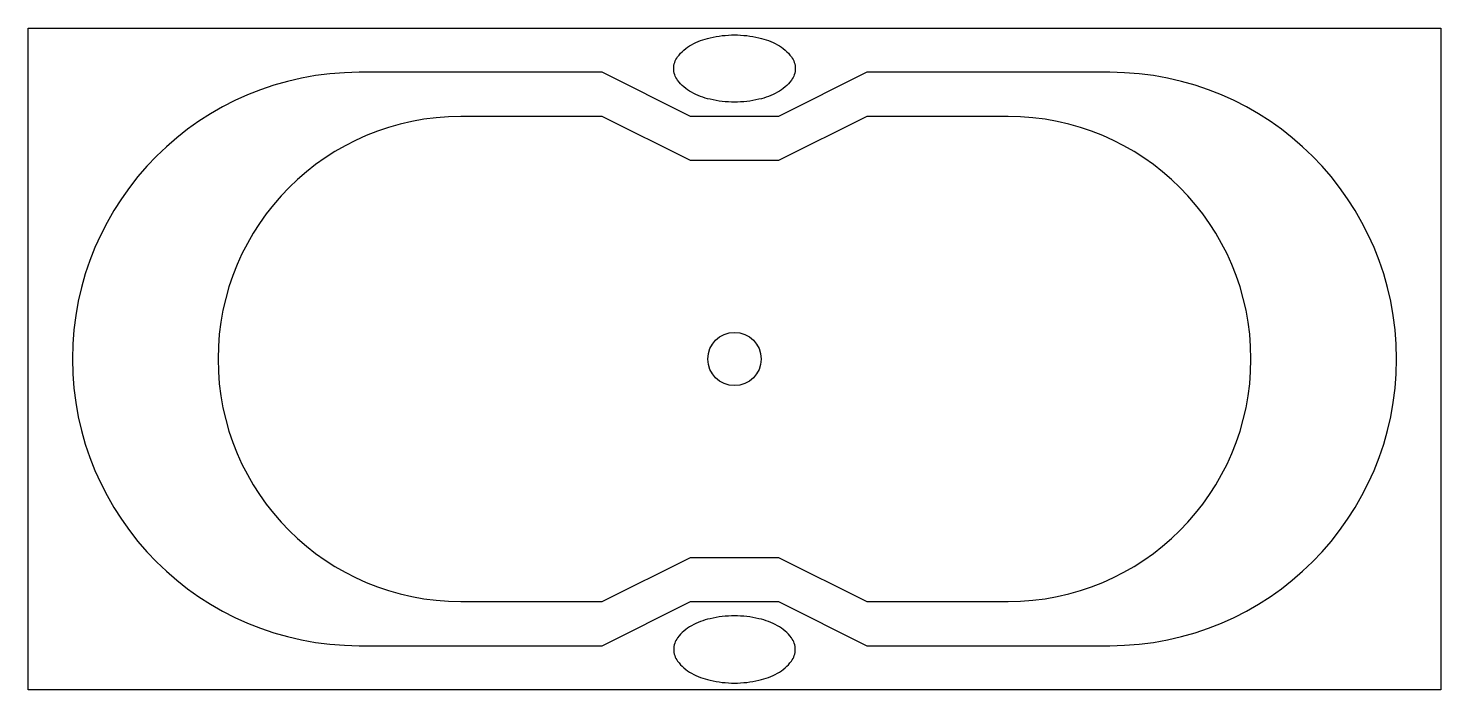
# Model space of a CAD drawing. Extents: x -0.8 to 0.8, y -0.38 to 0.38.
import ezdxf

# ---------------------------------------------------------------- set-up
doc = ezdxf.new("R2010")
doc.units = 0
doc.header["$LTSCALE"] = 0.5
doc.layers.get('0').update_dxf_attribs({"linetype": 'CONTINUOUS'})

msp = doc.modelspace()

# ---------------------------------------------------------------- linework, layer by layer
at = {"color": 0}
msp.add_lwpolyline([(0.8, -0.375), (-0.8, -0.375), (-0.8, 0.375), (0.8, 0.375)], close=True, dxfattribs=at)
for points in [[(0.0689, 0.3293, -0.162112), (0.0645, 0.3161, -0.106089), (0.0487, 0.3024, -0.070109), (0.0277, 0.2944, -0.056356), (0, 0.2912, -0.056356), (-0.0277, 0.2944, -0.070109), (-0.0487, 0.3024, -0.106089), (-0.0645, 0.3161, -0.162112), (-0.0689, 0.3293, -0.162112), (-0.0645, 0.3425, -0.106089), (-0.0487, 0.3562, -0.070109), (-0.0277, 0.3642, -0.056356), (0, 0.3674, -0.056356), (0.0277, 0.3642, -0.070109), (0.0487, 0.3562, -0.106089), (0.0645, 0.3425, -0.162112)], [(0.425, 0.325), (0.15, 0.325), (0.05, 0.275), (-0.05, 0.275), (-0.15, 0.325), (-0.425, 0.325, 1), (-0.425, -0.325), (-0.15, -0.325), (-0.05, -0.275), (0.05, -0.275), (0.15, -0.325), (0.425, -0.325, 1)], [(0.31, 0.275), (0.15, 0.275), (0.05, 0.225), (-0.05, 0.225), (-0.15, 0.275), (-0.31, 0.275, 1), (-0.31, -0.275), (-0.15, -0.275), (-0.05, -0.225), (0.05, -0.225), (0.15, -0.275), (0.31, -0.275, 1)], [(0.0689, -0.3293, 0.162112), (0.0645, -0.3161, 0.106089), (0.0487, -0.3024, 0.070109), (0.0277, -0.2944, 0.056356), (0, -0.2912, 0.056356), (-0.0277, -0.2944, 0.070109), (-0.0487, -0.3024, 0.106089), (-0.0645, -0.3161, 0.162112), (-0.0689, -0.3293, 0.162112), (-0.0645, -0.3425, 0.106089), (-0.0487, -0.3562, 0.070109), (-0.0277, -0.3642, 0.056356), (0, -0.3674, 0.056356), (0.0277, -0.3642, 0.070109), (0.0487, -0.3562, 0.106089), (0.0645, -0.3425, 0.162112)]]:
    msp.add_lwpolyline(points, format="xyb", close=True, dxfattribs=at)
msp.add_circle((0, 0), 0.0302, dxfattribs=at)

doc.saveas('drawing.dxf')
